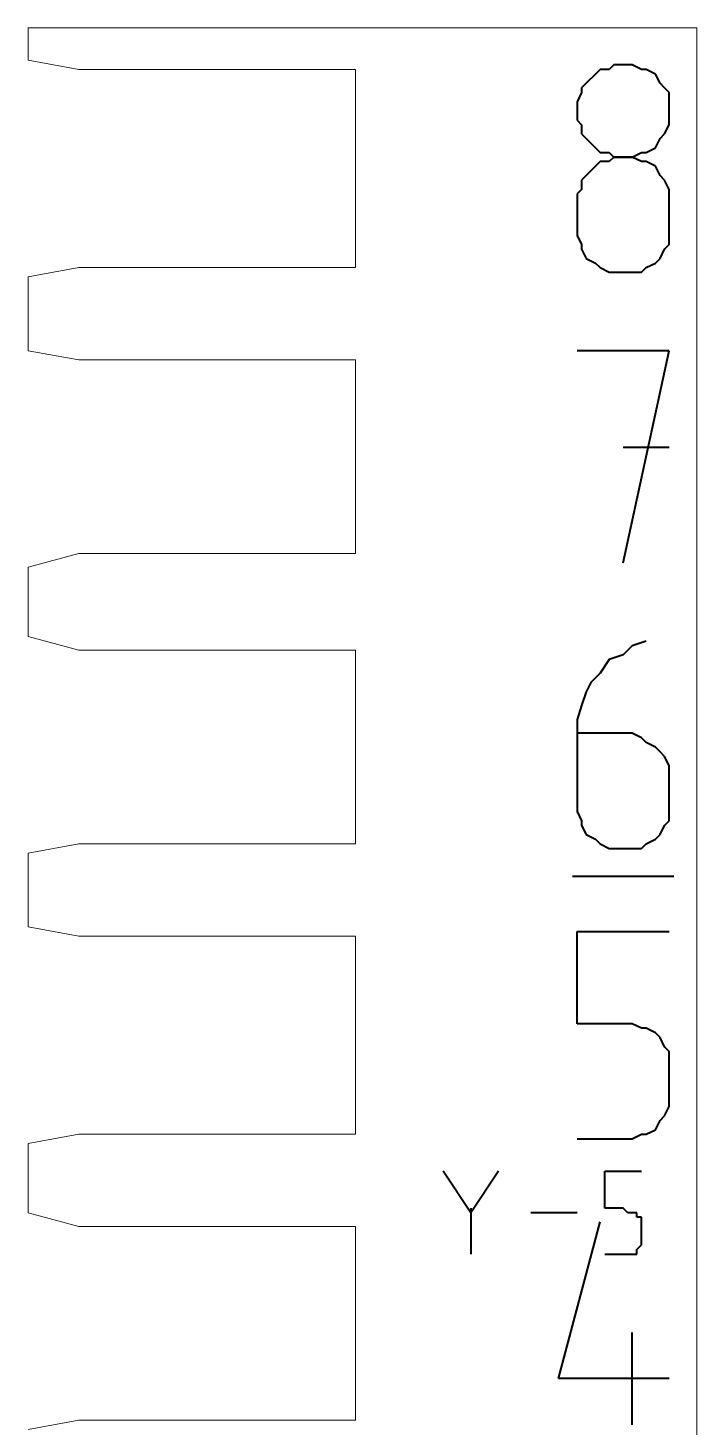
# Model space of a CAD drawing. Header units: centimetres. Extents: x -9.8 to 7.1, y -12.4 to 11.9.
# Drawn here: x -6.275 to -4.825, y 3.501 to 6.536 of the extents above; entities that cross this region are included whole.
import ezdxf

# ---------------------------------------------------------------- set-up
doc = ezdxf.new("R2010")
doc.units = ezdxf.units.CM
doc.header["$MEASUREMENT"] = 0
doc.layers.add('layer 1', color=7, linetype='Continuous')

msp = doc.modelspace()

# ---------------------------------------------------------------- linework, layer by layer
at = {"layer": 'layer 1', "color": 5, "lineweight": 13}
for points in [[(-6.27477, 6.53636), (-6.27477, 6.53636), (-6.27477, 6.46651), (-6.27477, 6.46651)], [(-6.17476, 6.53636), (-6.17476, 6.53636), (-6.27477, 6.53636), (-6.27477, 6.53636)], [(-6.07475, 6.53636), (-6.07475, 6.53636), (-6.17476, 6.53636), (-6.17476, 6.53636)], [(-5.97473, 6.53636), (-5.97473, 6.53636), (-6.07475, 6.53636), (-6.07475, 6.53636)], [(-5.88478, 6.53636), (-5.88478, 6.53636), (-5.97473, 6.53636), (-5.97473, 6.53636)], [(-5.78476, 6.53636), (-5.78476, 6.53636), (-5.88478, 6.53636), (-5.88478, 6.53636)], [(-5.6948, 6.53636), (-5.6948, 6.53636), (-5.78476, 6.53636), (-5.78476, 6.53636)], [(-5.60485, 6.53636), (-5.60485, 6.53636), (-5.6948, 6.53636), (-5.6948, 6.53636)], [(-5.52468, 6.53636), (-5.52468, 6.53636), (-5.60485, 6.53636), (-5.60485, 6.53636)], [(-5.43472, 6.53636), (-5.43472, 6.53636), (-5.52468, 6.53636), (-5.52468, 6.53636)], [(-5.36487, 6.53636), (-5.36487, 6.53636), (-5.43472, 6.53636), (-5.43472, 6.53636)], [(-5.2847, 6.53636), (-5.2847, 6.53636), (-5.36487, 6.53636), (-5.36487, 6.53636)], [(-5.22464, 6.53636), (-5.22464, 6.53636), (-5.2847, 6.53636), (-5.2847, 6.53636)], [(-5.15479, 6.53636), (-5.15479, 6.53636), (-5.22464, 6.53636), (-5.22464, 6.53636)], [(-5.10478, 6.53636), (-5.10478, 6.53636), (-5.15479, 6.53636), (-5.15479, 6.53636)], [(-5.04472, 6.53636), (-5.04472, 6.53636), (-5.10478, 6.53636), (-5.10478, 6.53636)], [(-5.00477, 6.53636), (-5.00477, 6.53636), (-5.04472, 6.53636), (-5.04472, 6.53636)], [(-4.95477, 6.53636), (-4.95477, 6.53636), (-5.00477, 6.53636), (-5.00477, 6.53636)], [(-4.9246, 6.53636), (-4.9246, 6.53636), (-4.95477, 6.53636), (-4.95477, 6.53636)], [(-4.88465, 6.53636), (-4.88465, 6.53636), (-4.9246, 6.53636), (-4.9246, 6.53636)], [(-4.86481, 6.53636), (-4.86481, 6.53636), (-4.88465, 6.53636), (-4.88465, 6.53636)], [(-4.83464, 6.53636), (-4.83464, 6.53636), (-4.86481, 6.53636), (-4.86481, 6.53636)], [(-4.82459, 6.53636), (-4.82459, 6.53636), (-4.83464, 6.53636), (-4.83464, 6.53636)], [(-4.83464, 6.53636), (-4.83464, 6.53636), (-4.83464, 6.53636), (-4.83464, 6.53636)], [(-4.82459, 4.74645), (-4.82459, 4.74645), (-4.82459, 6.53636), (-4.82459, 6.53636)], [(-6.27477, 6.46651), (-6.27477, 6.46651), (-6.1647, 6.4464), (-6.1647, 6.4464)], [(-6.1647, 6.4464), (-6.1647, 6.4464), (-5.56489, 6.4464), (-5.56489, 6.4464)], [(-5.56489, 6.4464), (-5.56489, 6.4464), (-5.56489, 6.01645), (-5.56489, 6.01645)], [(-6.1647, 6.01645), (-6.1647, 6.01645), (-6.27477, 5.99634), (-6.27477, 5.99634)], [(-5.56489, 6.01645), (-5.56489, 6.01645), (-6.1647, 6.01645), (-6.1647, 6.01645)], [(-6.27477, 5.99634), (-6.27477, 5.99634), (-6.27477, 5.83627), (-6.27477, 5.83627)], [(-6.27477, 5.83627), (-6.27477, 5.83627), (-6.1647, 5.81643), (-6.1647, 5.81643)], [(-6.1647, 5.81643), (-6.1647, 5.81643), (-5.56489, 5.81643), (-5.56489, 5.81643)], [(-5.56489, 5.81643), (-5.56489, 5.81643), (-5.56489, 5.39627), (-5.56489, 5.39627)], [(-6.1647, 5.39627), (-6.1647, 5.39627), (-6.27477, 5.36637), (-6.27477, 5.36637)], [(-5.56489, 5.39627), (-5.56489, 5.39627), (-6.1647, 5.39627), (-6.1647, 5.39627)], [(-6.27477, 5.36637), (-6.27477, 5.36637), (-6.27477, 5.21635), (-6.27477, 5.21635)], [(-6.27477, 5.21635), (-6.27477, 5.21635), (-6.1647, 5.18645), (-6.1647, 5.18645)], [(-6.1647, 5.18645), (-6.1647, 5.18645), (-5.56489, 5.18645), (-5.56489, 5.18645)], [(-5.56489, 5.18645), (-5.56489, 5.18645), (-5.56489, 4.76629), (-5.56489, 4.76629)], [(-6.1647, 4.76629), (-6.1647, 4.76629), (-6.27477, 4.74645), (-6.27477, 4.74645)], [(-5.56489, 4.76629), (-5.56489, 4.76629), (-6.1647, 4.76629), (-6.1647, 4.76629)], [(-6.27477, 4.74645), (-6.27477, 4.74645), (-6.27477, 4.58638), (-6.27477, 4.58638)], [(-4.82459, 1.53626), (-4.82459, 1.53626), (-4.82459, 4.74645), (-4.82459, 4.74645)], [(-6.27477, 4.58638), (-6.27477, 4.58638), (-6.1647, 4.56627), (-6.1647, 4.56627)], [(-6.1647, 4.56627), (-6.1647, 4.56627), (-5.56489, 4.56627), (-5.56489, 4.56627)], [(-5.56489, 4.56627), (-5.56489, 4.56627), (-5.56489, 4.13632), (-5.56489, 4.13632)], [(-6.1647, 4.13632), (-6.1647, 4.13632), (-6.27477, 4.11621), (-6.27477, 4.11621)], [(-5.56489, 4.13632), (-5.56489, 4.13632), (-6.1647, 4.13632), (-6.1647, 4.13632)], [(-6.27477, 4.11621), (-6.27477, 4.11621), (-6.27477, 3.96619), (-6.27477, 3.96619)], [(-6.27477, 3.96619), (-6.27477, 3.96619), (-6.1647, 3.9363), (-6.1647, 3.9363)], [(-6.1647, 3.9363), (-6.1647, 3.9363), (-5.56489, 3.9363), (-5.56489, 3.9363)], [(-5.56489, 3.9363), (-5.56489, 3.9363), (-5.56489, 3.5164), (-5.56489, 3.5164)], [(-6.1647, 3.5164), (-6.1647, 3.5164), (-6.27477, 3.49629), (-6.27477, 3.49629)], [(-5.56489, 3.5164), (-5.56489, 3.5164), (-6.1647, 3.5164), (-6.1647, 3.5164)]]:
    msp.add_open_spline(points, degree=3, dxfattribs=at)
at = {"layer": 'layer 1', "color": 1, "lineweight": 40}
for points in [[(-5.04472, 6.43634), (-5.04472, 6.43634), (-5.06483, 6.4165), (-5.06483, 6.4165)], [(-5.03467, 6.4464), (-5.03467, 6.4464), (-5.04472, 6.43634), (-5.04472, 6.43634)], [(-5.01483, 6.4464), (-5.01483, 6.4464), (-5.03467, 6.4464), (-5.03467, 6.4464)], [(-5.00477, 6.45645), (-5.00477, 6.45645), (-5.01483, 6.4464), (-5.01483, 6.4464)], [(-4.98466, 6.45645), (-4.98466, 6.45645), (-5.00477, 6.45645), (-5.00477, 6.45645)], [(-4.96482, 6.45645), (-4.96482, 6.45645), (-4.98466, 6.45645), (-4.98466, 6.45645)], [(-4.98466, 6.45645), (-4.98466, 6.45645), (-4.98466, 6.45645), (-4.98466, 6.45645)], [(-4.94471, 6.4464), (-4.94471, 6.4464), (-4.96482, 6.45645), (-4.96482, 6.45645)], [(-4.93466, 6.4464), (-4.93466, 6.4464), (-4.94471, 6.4464), (-4.94471, 6.4464)], [(-4.91481, 6.43634), (-4.91481, 6.43634), (-4.93466, 6.4464), (-4.93466, 6.4464)], [(-4.90476, 6.4165), (-4.90476, 6.4165), (-4.91481, 6.43634), (-4.91481, 6.43634)], [(-5.06483, 6.4165), (-5.06483, 6.4165), (-5.07462, 6.40645), (-5.07462, 6.40645)], [(-5.07462, 6.40645), (-5.07462, 6.40645), (-5.07462, 6.39639), (-5.07462, 6.39639)], [(-4.8947, 6.40645), (-4.8947, 6.40645), (-4.90476, 6.4165), (-4.90476, 6.4165)], [(-4.88465, 6.39639), (-4.88465, 6.39639), (-4.8947, 6.40645), (-4.8947, 6.40645)], [(-5.07462, 6.39639), (-5.07462, 6.39639), (-5.08468, 6.37628), (-5.08468, 6.37628)], [(-5.08468, 6.37628), (-5.08468, 6.37628), (-5.08468, 6.35644), (-5.08468, 6.35644)], [(-4.88465, 6.37628), (-4.88465, 6.37628), (-4.88465, 6.39639), (-4.88465, 6.39639)], [(-4.88465, 6.35644), (-4.88465, 6.35644), (-4.88465, 6.37628), (-4.88465, 6.37628)], [(-5.08468, 6.35644), (-5.08468, 6.35644), (-5.08468, 6.35644), (-5.08468, 6.35644)], [(-5.08468, 6.35644), (-5.08468, 6.35644), (-5.08468, 6.33633), (-5.08468, 6.33633)], [(-4.88465, 6.35644), (-4.88465, 6.35644), (-4.88465, 6.35644), (-4.88465, 6.35644)], [(-4.88465, 6.33633), (-4.88465, 6.33633), (-4.88465, 6.35644), (-4.88465, 6.35644)], [(-5.08468, 6.33633), (-5.08468, 6.33633), (-5.07462, 6.32628), (-5.07462, 6.32628)], [(-5.07462, 6.32628), (-5.07462, 6.32628), (-5.07462, 6.30643), (-5.07462, 6.30643)], [(-4.8947, 6.30643), (-4.8947, 6.30643), (-4.88465, 6.32628), (-4.88465, 6.32628)], [(-4.88465, 6.32628), (-4.88465, 6.32628), (-4.88465, 6.33633), (-4.88465, 6.33633)], [(-5.07462, 6.30643), (-5.07462, 6.30643), (-5.06483, 6.29638), (-5.06483, 6.29638)], [(-5.06483, 6.29638), (-5.06483, 6.29638), (-5.04472, 6.27627), (-5.04472, 6.27627)], [(-4.91481, 6.27627), (-4.91481, 6.27627), (-4.90476, 6.29638), (-4.90476, 6.29638)], [(-4.90476, 6.29638), (-4.90476, 6.29638), (-4.8947, 6.30643), (-4.8947, 6.30643)], [(-5.04472, 6.27627), (-5.04472, 6.27627), (-5.03467, 6.26648), (-5.03467, 6.26648)], [(-5.03467, 6.26648), (-5.03467, 6.26648), (-5.01483, 6.26648), (-5.01483, 6.26648)], [(-5.01483, 6.26648), (-5.01483, 6.26648), (-5.00477, 6.25643), (-5.00477, 6.25643)], [(-5.00477, 6.25643), (-5.00477, 6.25643), (-5.01483, 6.24637), (-5.01483, 6.24637)], [(-4.98466, 6.25643), (-4.98466, 6.25643), (-5.00477, 6.25643), (-5.00477, 6.25643)], [(-5.00477, 6.25643), (-5.00477, 6.25643), (-4.98466, 6.25643), (-4.98466, 6.25643)], [(-4.96482, 6.25643), (-4.96482, 6.25643), (-4.98466, 6.25643), (-4.98466, 6.25643)], [(-4.98466, 6.25643), (-4.98466, 6.25643), (-4.98466, 6.25643), (-4.98466, 6.25643)], [(-4.98466, 6.25643), (-4.98466, 6.25643), (-4.98466, 6.25643), (-4.98466, 6.25643)], [(-4.98466, 6.25643), (-4.98466, 6.25643), (-4.96482, 6.25643), (-4.96482, 6.25643)], [(-4.96482, 6.25643), (-4.96482, 6.25643), (-4.94471, 6.26648), (-4.94471, 6.26648)], [(-4.94471, 6.24637), (-4.94471, 6.24637), (-4.96482, 6.25643), (-4.96482, 6.25643)], [(-4.94471, 6.26648), (-4.94471, 6.26648), (-4.93466, 6.26648), (-4.93466, 6.26648)], [(-4.93466, 6.26648), (-4.93466, 6.26648), (-4.91481, 6.27627), (-4.91481, 6.27627)], [(-5.04472, 6.23632), (-5.04472, 6.23632), (-5.06483, 6.21648), (-5.06483, 6.21648)], [(-5.03467, 6.24637), (-5.03467, 6.24637), (-5.04472, 6.23632), (-5.04472, 6.23632)], [(-5.01483, 6.24637), (-5.01483, 6.24637), (-5.03467, 6.24637), (-5.03467, 6.24637)], [(-4.93466, 6.24637), (-4.93466, 6.24637), (-4.94471, 6.24637), (-4.94471, 6.24637)], [(-4.91481, 6.23632), (-4.91481, 6.23632), (-4.93466, 6.24637), (-4.93466, 6.24637)], [(-4.90476, 6.21648), (-4.90476, 6.21648), (-4.91481, 6.23632), (-4.91481, 6.23632)], [(-5.06483, 6.21648), (-5.06483, 6.21648), (-5.07462, 6.20642), (-5.07462, 6.20642)], [(-5.07462, 6.20642), (-5.07462, 6.20642), (-5.07462, 6.18631), (-5.07462, 6.18631)], [(-4.8947, 6.20642), (-4.8947, 6.20642), (-4.90476, 6.21648), (-4.90476, 6.21648)], [(-4.88465, 6.18631), (-4.88465, 6.18631), (-4.8947, 6.20642), (-4.8947, 6.20642)], [(-5.07462, 6.18631), (-5.07462, 6.18631), (-5.08468, 6.17652), (-5.08468, 6.17652)], [(-5.08468, 6.17652), (-5.08468, 6.17652), (-5.08468, 6.15642), (-5.08468, 6.15642)], [(-4.88465, 6.17652), (-4.88465, 6.17652), (-4.88465, 6.18631), (-4.88465, 6.18631)], [(-4.88465, 6.15642), (-4.88465, 6.15642), (-4.88465, 6.17652), (-4.88465, 6.17652)], [(-5.08468, 6.15642), (-5.08468, 6.15642), (-5.08468, 6.10641), (-5.08468, 6.10641)], [(-4.88465, 6.10641), (-4.88465, 6.10641), (-4.88465, 6.15642), (-4.88465, 6.15642)], [(-4.88465, 6.15642), (-4.88465, 6.15642), (-4.88465, 6.15642), (-4.88465, 6.15642)], [(-5.08468, 6.10641), (-5.08468, 6.10641), (-5.08468, 6.10641), (-5.08468, 6.10641)], [(-5.08468, 6.10641), (-5.08468, 6.10641), (-5.08468, 6.0863), (-5.08468, 6.0863)], [(-4.88465, 6.0863), (-4.88465, 6.0863), (-4.88465, 6.10641), (-4.88465, 6.10641)], [(-5.08468, 6.0863), (-5.08468, 6.0863), (-5.07462, 6.06646), (-5.07462, 6.06646)], [(-4.88465, 6.06646), (-4.88465, 6.06646), (-4.88465, 6.0863), (-4.88465, 6.0863)], [(-5.07462, 6.06646), (-5.07462, 6.06646), (-5.07462, 6.0564), (-5.07462, 6.0564)], [(-5.07462, 6.0564), (-5.07462, 6.0564), (-5.06483, 6.03629), (-5.06483, 6.03629)], [(-4.90476, 6.03629), (-4.90476, 6.03629), (-4.8947, 6.0564), (-4.8947, 6.0564)], [(-4.8947, 6.0564), (-4.8947, 6.0564), (-4.88465, 6.06646), (-4.88465, 6.06646)], [(-5.06483, 6.03629), (-5.06483, 6.03629), (-5.04472, 6.02651), (-5.04472, 6.02651)], [(-5.04472, 6.02651), (-5.04472, 6.02651), (-5.03467, 6.01645), (-5.03467, 6.01645)], [(-5.03467, 6.01645), (-5.03467, 6.01645), (-5.01483, 6.0064), (-5.01483, 6.0064)], [(-4.94471, 6.0064), (-4.94471, 6.0064), (-4.93466, 6.01645), (-4.93466, 6.01645)], [(-4.93466, 6.01645), (-4.93466, 6.01645), (-4.91481, 6.02651), (-4.91481, 6.02651)], [(-4.91481, 6.02651), (-4.91481, 6.02651), (-4.90476, 6.03629), (-4.90476, 6.03629)], [(-5.01483, 6.0064), (-5.01483, 6.0064), (-5.00477, 6.0064), (-5.00477, 6.0064)], [(-5.00477, 6.0064), (-5.00477, 6.0064), (-4.98466, 6.0064), (-4.98466, 6.0064)], [(-4.98466, 6.0064), (-4.98466, 6.0064), (-4.98466, 6.0064), (-4.98466, 6.0064)], [(-4.98466, 6.0064), (-4.98466, 6.0064), (-4.96482, 6.0064), (-4.96482, 6.0064)], [(-4.96482, 6.0064), (-4.96482, 6.0064), (-4.94471, 6.0064), (-4.94471, 6.0064)], [(-4.88465, 5.83627), (-4.88465, 5.83627), (-5.08468, 5.83627), (-5.08468, 5.83627)], [(-4.98466, 5.37642), (-4.98466, 5.37642), (-4.88465, 5.83627), (-4.88465, 5.83627)], [(-4.88465, 5.62646), (-4.88465, 5.62646), (-4.98466, 5.62646), (-4.98466, 5.62646)], [(-4.96482, 5.19624), (-4.96482, 5.19624), (-4.98466, 5.1764), (-4.98466, 5.1764)], [(-4.93466, 5.2063), (-4.93466, 5.2063), (-4.96482, 5.19624), (-4.96482, 5.19624)], [(-4.93466, 5.2063), (-4.93466, 5.2063), (-4.93466, 5.2063), (-4.93466, 5.2063)], [(-5.01483, 5.16634), (-5.01483, 5.16634), (-5.03467, 5.13645), (-5.03467, 5.13645)], [(-4.98466, 5.1764), (-4.98466, 5.1764), (-5.01483, 5.16634), (-5.01483, 5.16634)], [(-5.03467, 5.13645), (-5.03467, 5.13645), (-5.05478, 5.11634), (-5.05478, 5.11634)], [(-5.05478, 5.11634), (-5.05478, 5.11634), (-5.06483, 5.09623), (-5.06483, 5.09623)], [(-5.06483, 5.09623), (-5.06483, 5.09623), (-5.07462, 5.06633), (-5.07462, 5.06633)], [(-5.07462, 5.06633), (-5.07462, 5.06633), (-5.08468, 5.03643), (-5.08468, 5.03643)], [(-5.08468, 5.03643), (-5.08468, 5.03643), (-5.08468, 5.00627), (-5.08468, 5.00627)], [(-5.08468, 5.00627), (-5.08468, 5.00627), (-5.08468, 4.85625), (-5.08468, 4.85625)], [(-4.98466, 5.00627), (-4.98466, 5.00627), (-5.08468, 5.00627), (-5.08468, 5.00627)], [(-4.96482, 5.00627), (-4.96482, 5.00627), (-4.98466, 5.00627), (-4.98466, 5.00627)], [(-4.94471, 4.99648), (-4.94471, 4.99648), (-4.96482, 5.00627), (-4.96482, 5.00627)], [(-4.93466, 4.98643), (-4.93466, 4.98643), (-4.94471, 4.99648), (-4.94471, 4.99648)], [(-4.91481, 4.97637), (-4.91481, 4.97637), (-4.93466, 4.98643), (-4.93466, 4.98643)], [(-4.90476, 4.96632), (-4.90476, 4.96632), (-4.91481, 4.97637), (-4.91481, 4.97637)], [(-4.8947, 4.95627), (-4.8947, 4.95627), (-4.90476, 4.96632), (-4.90476, 4.96632)], [(-4.88465, 4.93642), (-4.88465, 4.93642), (-4.8947, 4.95627), (-4.8947, 4.95627)], [(-4.88465, 4.91631), (-4.88465, 4.91631), (-4.88465, 4.93642), (-4.88465, 4.93642)], [(-4.88465, 4.90626), (-4.88465, 4.90626), (-4.88465, 4.91631), (-4.88465, 4.91631)], [(-4.88465, 4.85625), (-4.88465, 4.85625), (-4.88465, 4.90626), (-4.88465, 4.90626)], [(-4.88465, 4.90626), (-4.88465, 4.90626), (-4.88465, 4.90626), (-4.88465, 4.90626)], [(-5.08468, 4.85625), (-5.08468, 4.85625), (-5.08468, 4.85625), (-5.08468, 4.85625)], [(-5.08468, 4.85625), (-5.08468, 4.85625), (-5.08468, 4.83641), (-5.08468, 4.83641)], [(-4.88465, 4.83641), (-4.88465, 4.83641), (-4.88465, 4.85625), (-4.88465, 4.85625)], [(-5.08468, 4.83641), (-5.08468, 4.83641), (-5.07462, 4.8163), (-5.07462, 4.8163)], [(-4.88465, 4.8163), (-4.88465, 4.8163), (-4.88465, 4.83641), (-4.88465, 4.83641)], [(-5.07462, 4.8163), (-5.07462, 4.8163), (-5.07462, 4.80625), (-5.07462, 4.80625)], [(-5.07462, 4.80625), (-5.07462, 4.80625), (-5.06483, 4.7864), (-5.06483, 4.7864)], [(-4.90476, 4.7864), (-4.90476, 4.7864), (-4.8947, 4.80625), (-4.8947, 4.80625)], [(-4.8947, 4.80625), (-4.8947, 4.80625), (-4.88465, 4.8163), (-4.88465, 4.8163)], [(-5.06483, 4.7864), (-5.06483, 4.7864), (-5.04472, 4.77635), (-5.04472, 4.77635)], [(-5.04472, 4.77635), (-5.04472, 4.77635), (-5.03467, 4.76629), (-5.03467, 4.76629)], [(-5.03467, 4.76629), (-5.03467, 4.76629), (-5.01483, 4.75624), (-5.01483, 4.75624)], [(-4.94471, 4.75624), (-4.94471, 4.75624), (-4.93466, 4.76629), (-4.93466, 4.76629)], [(-4.93466, 4.76629), (-4.93466, 4.76629), (-4.91481, 4.77635), (-4.91481, 4.77635)], [(-4.91481, 4.77635), (-4.91481, 4.77635), (-4.90476, 4.7864), (-4.90476, 4.7864)], [(-5.01483, 4.75624), (-5.01483, 4.75624), (-5.00477, 4.75624), (-5.00477, 4.75624)], [(-5.00477, 4.75624), (-5.00477, 4.75624), (-4.98466, 4.75624), (-4.98466, 4.75624)], [(-4.98466, 4.75624), (-4.98466, 4.75624), (-4.98466, 4.75624), (-4.98466, 4.75624)], [(-4.98466, 4.75624), (-4.98466, 4.75624), (-4.96482, 4.75624), (-4.96482, 4.75624)], [(-4.96482, 4.75624), (-4.96482, 4.75624), (-4.94471, 4.75624), (-4.94471, 4.75624)], [(-5.09473, 4.69644), (-5.09473, 4.69644), (-4.8746, 4.69644), (-4.8746, 4.69644)], [(-5.08468, 4.3763), (-5.08468, 4.3763), (-5.08468, 4.57632), (-5.08468, 4.57632)], [(-5.08468, 4.57632), (-5.08468, 4.57632), (-4.88465, 4.57632), (-4.88465, 4.57632)], [(-4.98466, 4.3763), (-4.98466, 4.3763), (-5.08468, 4.3763), (-5.08468, 4.3763)], [(-4.96482, 4.3763), (-4.96482, 4.3763), (-4.98466, 4.3763), (-4.98466, 4.3763)], [(-4.94471, 4.36624), (-4.94471, 4.36624), (-4.96482, 4.3763), (-4.96482, 4.3763)], [(-4.93466, 4.36624), (-4.93466, 4.36624), (-4.94471, 4.36624), (-4.94471, 4.36624)], [(-4.91481, 4.35646), (-4.91481, 4.35646), (-4.93466, 4.36624), (-4.93466, 4.36624)], [(-4.90476, 4.3464), (-4.90476, 4.3464), (-4.91481, 4.35646), (-4.91481, 4.35646)], [(-4.8947, 4.32629), (-4.8947, 4.32629), (-4.90476, 4.3464), (-4.90476, 4.3464)], [(-4.88465, 4.31624), (-4.88465, 4.31624), (-4.8947, 4.32629), (-4.8947, 4.32629)], [(-4.88465, 4.29639), (-4.88465, 4.29639), (-4.88465, 4.31624), (-4.88465, 4.31624)], [(-4.88465, 4.27629), (-4.88465, 4.27629), (-4.88465, 4.29639), (-4.88465, 4.29639)], [(-4.88465, 4.22628), (-4.88465, 4.22628), (-4.88465, 4.27629), (-4.88465, 4.27629)], [(-4.88465, 4.27629), (-4.88465, 4.27629), (-4.88465, 4.27629), (-4.88465, 4.27629)], [(-4.88465, 4.20644), (-4.88465, 4.20644), (-4.88465, 4.22628), (-4.88465, 4.22628)], [(-4.8947, 4.17627), (-4.8947, 4.17627), (-4.88465, 4.19638), (-4.88465, 4.19638)], [(-4.88465, 4.19638), (-4.88465, 4.19638), (-4.88465, 4.20644), (-4.88465, 4.20644)], [(-4.91481, 4.14638), (-4.91481, 4.14638), (-4.90476, 4.16622), (-4.90476, 4.16622)], [(-4.90476, 4.16622), (-4.90476, 4.16622), (-4.8947, 4.17627), (-4.8947, 4.17627)], [(-4.96482, 4.12627), (-4.96482, 4.12627), (-4.94471, 4.13632), (-4.94471, 4.13632)], [(-4.94471, 4.13632), (-4.94471, 4.13632), (-4.93466, 4.13632), (-4.93466, 4.13632)], [(-4.93466, 4.13632), (-4.93466, 4.13632), (-4.91481, 4.14638), (-4.91481, 4.14638)], [(-5.08468, 4.12627), (-5.08468, 4.12627), (-4.98466, 4.12627), (-4.98466, 4.12627)], [(-4.98466, 4.12627), (-4.98466, 4.12627), (-4.98466, 4.12627), (-4.98466, 4.12627)], [(-4.98466, 4.12627), (-4.98466, 4.12627), (-4.96482, 4.12627), (-4.96482, 4.12627)], [(-5.31486, 3.96619), (-5.31486, 3.96619), (-5.37466, 4.05642), (-5.37466, 4.05642)], [(-5.2548, 4.05642), (-5.2548, 4.05642), (-5.31486, 3.96619), (-5.31486, 3.96619)], [(-5.02462, 3.97625), (-5.02462, 3.97625), (-5.02462, 4.05642), (-5.02462, 4.05642)], [(-5.02462, 4.05642), (-5.02462, 4.05642), (-4.94471, 4.05642), (-4.94471, 4.05642)], [(-5.31486, 3.97625), (-5.31486, 3.97625), (-5.31486, 3.87624), (-5.31486, 3.87624)], [(-4.98466, 3.97625), (-4.98466, 3.97625), (-5.02462, 3.97625), (-5.02462, 3.97625)], [(-4.97461, 3.96619), (-4.97461, 3.96619), (-4.98466, 3.97625), (-4.98466, 3.97625)], [(-5.08468, 3.96619), (-5.08468, 3.96619), (-5.18469, 3.96619), (-5.18469, 3.96619)], [(-5.12463, 3.60636), (-5.12463, 3.60636), (-5.03467, 3.94635), (-5.03467, 3.94635)], [(-4.96482, 3.96619), (-4.96482, 3.96619), (-4.97461, 3.96619), (-4.97461, 3.96619)], [(-4.95477, 3.96619), (-4.95477, 3.96619), (-4.96482, 3.96619), (-4.96482, 3.96619)], [(-4.96482, 3.96619), (-4.96482, 3.96619), (-4.96482, 3.96619), (-4.96482, 3.96619)], [(-4.95477, 3.95641), (-4.95477, 3.95641), (-4.95477, 3.96619), (-4.95477, 3.96619)], [(-4.94471, 3.95641), (-4.94471, 3.95641), (-4.95477, 3.95641), (-4.95477, 3.95641)], [(-4.94471, 3.94635), (-4.94471, 3.94635), (-4.94471, 3.95641), (-4.94471, 3.95641)], [(-4.94471, 3.9363), (-4.94471, 3.9363), (-4.94471, 3.94635), (-4.94471, 3.94635)], [(-4.94471, 3.91619), (-4.94471, 3.91619), (-4.94471, 3.9363), (-4.94471, 3.9363)], [(-4.94471, 3.9363), (-4.94471, 3.9363), (-4.94471, 3.9363), (-4.94471, 3.9363)], [(-4.94471, 3.9363), (-4.94471, 3.9363), (-4.94471, 3.9363), (-4.94471, 3.9363)], [(-4.94471, 3.9064), (-4.94471, 3.9064), (-4.94471, 3.91619), (-4.94471, 3.91619)], [(-4.95477, 3.88629), (-4.95477, 3.88629), (-4.94471, 3.89634), (-4.94471, 3.89634)], [(-4.95477, 3.87624), (-4.95477, 3.87624), (-4.95477, 3.88629), (-4.95477, 3.88629)], [(-4.94471, 3.89634), (-4.94471, 3.89634), (-4.94471, 3.9064), (-4.94471, 3.9064)], [(-4.94471, 3.89634), (-4.94471, 3.89634), (-4.94471, 3.89634), (-4.94471, 3.89634)], [(-5.02462, 3.87624), (-5.02462, 3.87624), (-4.98466, 3.87624), (-4.98466, 3.87624)], [(-4.98466, 3.87624), (-4.98466, 3.87624), (-4.98466, 3.87624), (-4.98466, 3.87624)], [(-4.98466, 3.87624), (-4.98466, 3.87624), (-4.97461, 3.87624), (-4.97461, 3.87624)], [(-4.97461, 3.87624), (-4.97461, 3.87624), (-4.96482, 3.87624), (-4.96482, 3.87624)], [(-4.96482, 3.87624), (-4.96482, 3.87624), (-4.96482, 3.87624), (-4.96482, 3.87624)], [(-4.96482, 3.87624), (-4.96482, 3.87624), (-4.95477, 3.87624), (-4.95477, 3.87624)], [(-4.96482, 3.50635), (-4.96482, 3.50635), (-4.96482, 3.70637), (-4.96482, 3.70637)], [(-4.88465, 3.60636), (-4.88465, 3.60636), (-5.12463, 3.60636), (-5.12463, 3.60636)]]:
    msp.add_open_spline(points, degree=3, dxfattribs=at)

doc.saveas('drawing.dxf')
